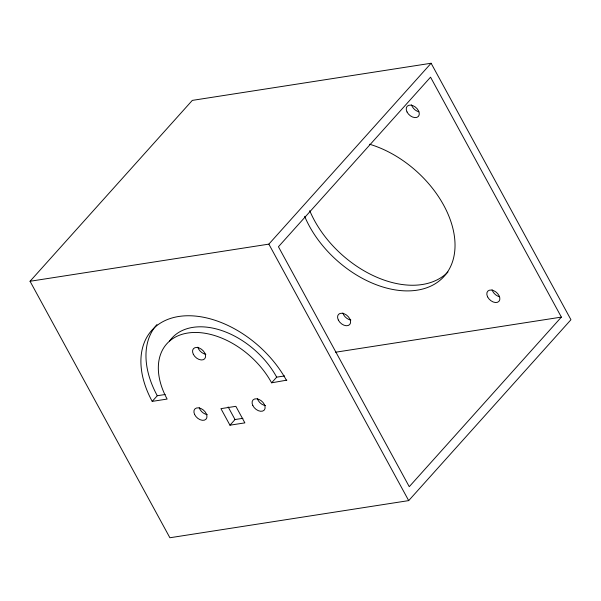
<?xml version="1.0" encoding="UTF-8"?>
<svg xmlns="http://www.w3.org/2000/svg" width="601" height="601" viewBox="0 0 601 601"><rect width="100%" height="100%" fill="white"/><g stroke="black" fill="none" stroke-linecap="round" stroke-linejoin="round"><path stroke-width="0.9" d="M30.05 281.268L192.305 100.39L431.112 63.248L570.95 319.732L408.695 500.61L169.888 537.752L30.05 281.268L268.857 244.126L431.112 63.248M286.857 380.14L271.614 382.814A70.61 46.48 41.9 0 0 187.797 333.022A70.61 46.48 41.9 0 0 167.131 399.064L152.211 401.385L157.282 395.736L165.177 394.504M229.958 425.192L244.877 422.871L235.855 406.329L220.935 408.65L229.958 425.192L235.021 419.543L242.924 418.311M271.614 382.814L276.685 377.165L284.581 375.933M561.372 317.11L409.258 486.682L278.436 246.748L430.549 77.176L561.372 317.11L335.576 352.224M268.857 244.126L408.695 500.61M228.147 406.937L235.021 419.543M205.858 354.259A7.565 4.981 41.9 0 1 197.834 347.183M207.33 414.645A7.565 4.981 41.9 0 1 199.231 407.658M265.604 405.607A7.565 4.981 41.9 0 1 257.423 398.718M369.6 144.232A90.781 59.762 41.9 0 1 453.522 231.22A90.781 59.762 41.9 0 1 400.086 290.531A90.781 59.762 41.9 0 1 304.654 216.322M447.948 272.02A90.781 59.762 41.9 0 1 375.678 276.745A90.781 59.762 41.9 0 1 309.725 210.666M418.912 111.794A7.565 4.981 41.9 0 1 411.52 104.837M499.499 296.714A7.565 4.981 41.9 0 1 492.099 289.757M350.871 320.04A7.565 4.981 41.9 0 1 342.848 312.963M157.282 395.736A90.781 59.762 41.9 0 1 156.944 324.578M169.429 341.255A70.61 46.48 41.9 0 1 221.529 330.482A70.61 46.48 41.9 0 1 276.685 377.165M152.211 401.385A90.781 59.762 41.9 0 1 178.775 316.479A90.781 59.762 41.9 0 1 286.534 380.493M193.327 354.29A7.565 4.981 41.9 0 0 204.648 358.82A7.565 4.981 41.9 0 0 199.247 348.017A7.565 4.981 41.9 0 0 193.327 354.29M194.559 414.389A7.565 4.981 41.9 0 0 205.865 419.34A7.565 4.981 41.9 0 0 200.899 408.507A7.565 4.981 41.9 0 0 194.559 414.389M252.833 405.555A7.565 4.981 41.9 0 0 264.155 410.175A7.565 4.981 41.9 0 0 258.836 399.365A7.565 4.981 41.9 0 0 252.833 405.555M407.012 111.936A7.565 4.981 41.9 0 0 418.334 116.466A7.565 4.981 41.9 0 0 412.932 105.663A7.565 4.981 41.9 0 0 407.012 111.936M487.591 296.856A7.565 4.981 41.9 0 0 498.92 301.386A7.565 4.981 41.9 0 0 493.511 290.584A7.565 4.981 41.9 0 0 487.591 296.856M338.34 320.07A7.565 4.981 41.9 0 0 349.662 324.6A7.565 4.981 41.9 0 0 344.26 313.797A7.565 4.981 41.9 0 0 338.34 320.07"/></g></svg>
